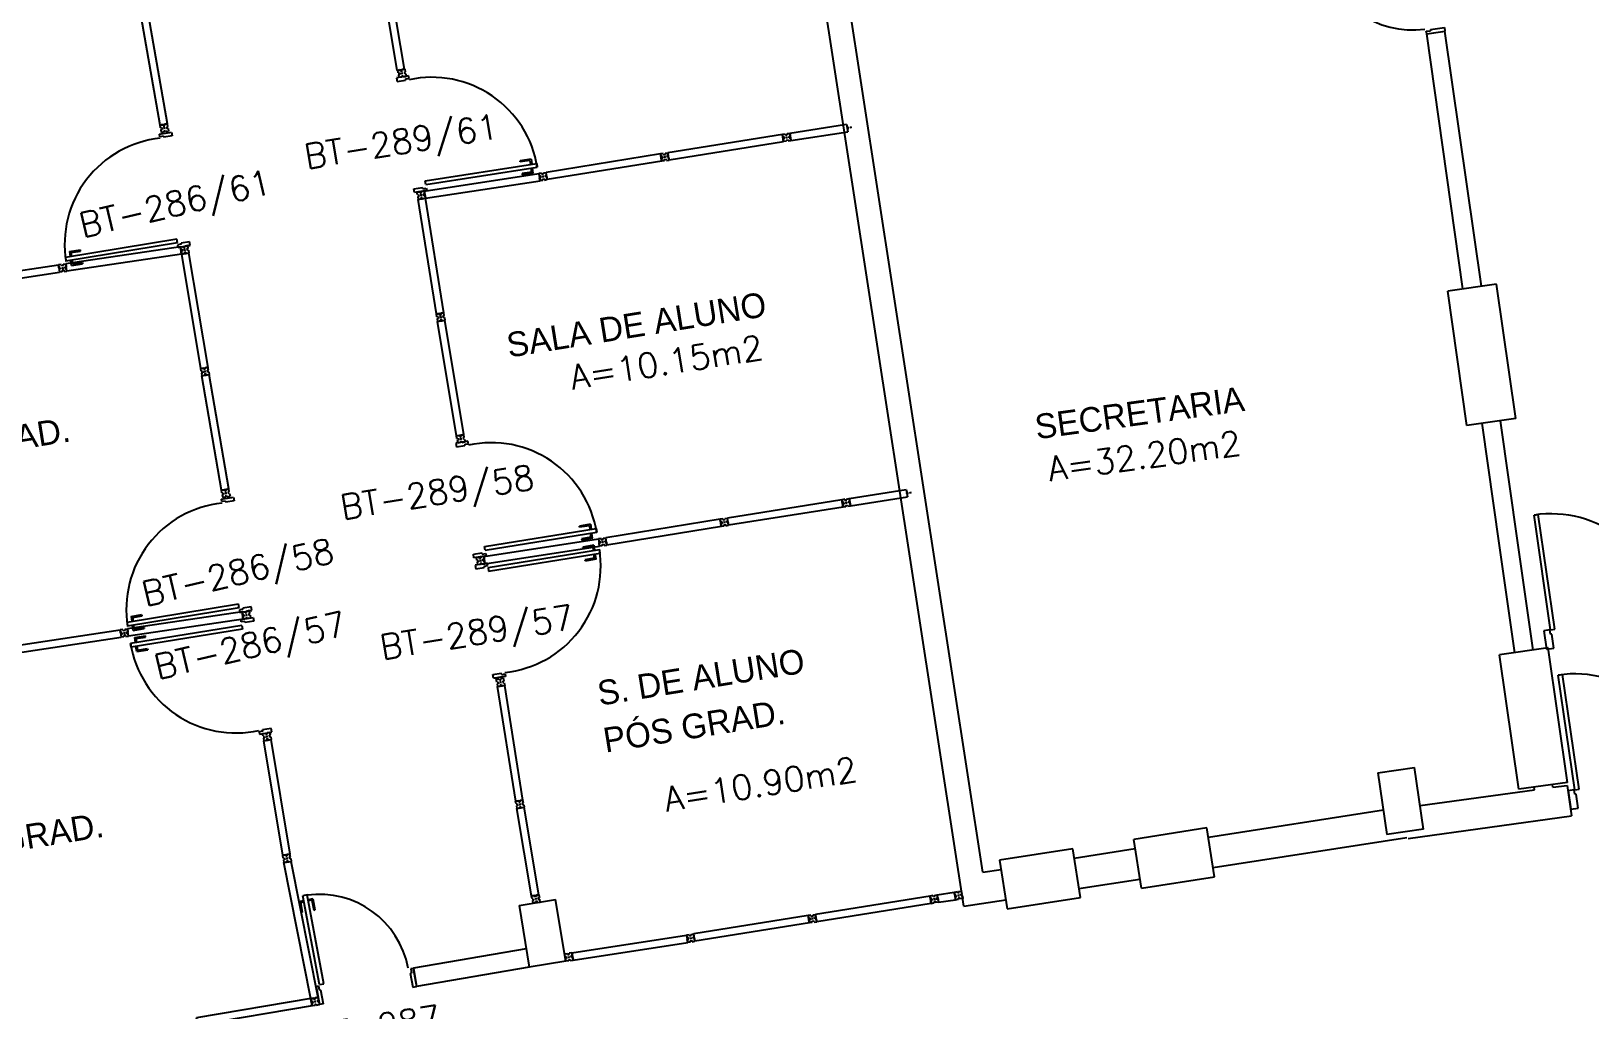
# Model space of a CAD drawing. Extents: x -165 to 137, y 302 to 416.
# Drawn here: x -83.78 to -71.15, y 384.86 to 392.79 of the extents above; entities that cross this region are included whole.
import ezdxf
from ezdxf.enums import TextEntityAlignment as Align

# ---------------------------------------------------------------- set-up
doc = ezdxf.new("R2010")
doc.units = 0
doc.header["$LTSCALE"] = 0.02
doc.header["$MEASUREMENT"] = 0
doc.layers.get('0').update_dxf_attribs({"linetype": 'CONTINUOUS'})
for name, color, linetype in [('ALV', 2, 'CONTINUOUS'), ('DIV', 2, 'CONTINUOUS'), ('ESQ', 1, 'CONTINUOUS'), ('ESTR', 3, 'CONTINUOUS'), ('TEXTO', 2, 'CONTINUOUS'), ('TEXTO-ENDEREÇO', 2, 'CONTINUOUS'), ('ÁREA', 2, 'CONTINUOUS')]:
    doc.layers.add(name, color=color, linetype=linetype)
doc.styles.add('UNB-100', font='simplex.shx', dxfattribs={"height": 0.2})
doc.styles.add('UNB-100-1', font='simplex.shx', dxfattribs={"height": 0.2})

# ---------------------------------------------------------------- blocks, each defined once
blk = doc.blocks.new('DIV-TTC')
for p, q in [((-0.0051, 0), (0.0051, 0)), ((0, -0.0051), (0, 0.0051)), ((0.0205, 0.006), (0.03, 0.006)), ((0.0205, -0.006), (0.0205, 0.006)), ((0.03, 0.03), (0.97, 0.03)), ((0.03, 0.03), (0.03, -0.03)), ((0.03, 0.009), (0.03, 0.027)), ((0.03, 0.005), (0.03, -0.005)), ((0.97, 0.03), (0.97, -0.03)), ((0.9795, 0.006), (0.97, 0.006)), ((0.97, 0.005), (0.97, -0.005)), ((0.9795, -0.006), (0.9795, 0.006)), ((1.0051, 0), (0.9949, 0)), ((0.9949, 0), (1.0051, 0)), ((1, -0.0051), (1, 0.0051)), ((0.0205, -0.006), (0.03, -0.006)), ((0.03, -0.03), (0.03, -0.009)), ((0.03, -0.009), (0.03, -0.027)), ((0.03, -0.03), (0.97, -0.03)), ((0.9795, -0.006), (0.97, -0.006))]:
    blk.add_line(p, q)
blk = doc.blocks.new('PDV2E-TTC')
at = {"layer": 'DIV', "color": 1}
for p, q in [((0.023, 0.925), (0.063, 0.925)), ((0.023, 0.925), (0.023, 0.835)), ((0.033, 0.915), (0.063, 0.915)), ((0.033, 0.915), (0.033, 0.835)), ((0.138, 0.925), (0.097, 0.925)), ((0.128, 0.915), (0.097, 0.915)), ((0.128, 0.915), (0.128, 0.835)), ((0.138, 0.925), (0.138, 0.835)), ((0.033, 0.835), (0.023, 0.835)), ((0.128, 0.835), (0.137, 0.835))]:
    blk.add_line(p, q, dxfattribs=at)
at = {"layer": 'DIV'}
for p, q in [((0.065, 0.05), (0.065, 0.965)), ((0.095, 0.965), (0.065, 0.965)), ((0.095, 0.05), (0.095, 0.965)), ((0.049, 0.05), (0.029, 0.05)), ((0.029, 0.05), (0.029, 0.035)), ((0.029, 0.035), (0.029, -0.035)), ((0.049, 0.02), (0.049, 0.05)), ((0.049, 0.02), (0.059, 0.02)), ((0.059, -0.05), (0.059, 0.02)), ((0.065, 0.05), (0.095, 0.05)), ((0.928, -0.05), (0.928, 0.02)), ((0.938, 0.02), (0.928, 0.02)), ((0.938, 0.05), (0.958, 0.05)), ((0.938, 0.02), (0.938, 0.05)), ((0.958, 0.05), (0.958, 0.035)), ((0.958, 0.035), (0.958, -0.035)), ((0.029, -0.035), (0.029, -0.05)), ((0.029, -0.05), (0.059, -0.05)), ((0.958, -0.05), (0.928, -0.05)), ((0.958, -0.035), (0.958, -0.05))]:
    blk.add_line(p, q, dxfattribs=at)
at = {"layer": 'DIV', "color": 1}
blk.add_arc((0.062, 0.1), 0.865, 356.6786, 90, dxfattribs=at)
blk = doc.blocks.new('DIVMT-TTC')
for p, q in [((-0.03, 0.03), (-0.03, 0.006)), ((-0.008, 0.03), (-0.03, 0.03)), ((-0.0185, 0.006), (-0.03, 0.006)), ((-0.0185, -0.006), (-0.0185, 0.006)), ((-0.008, 0.03), (-0.008, 0.02)), ((-0.008, 0.02), (0.008, 0.02)), ((-0.0051, 0), (0.0051, 0)), ((0.0051, 0), (-0.0051, 0)), ((-0.0051, 0), (0.0051, 0)), ((0, -0.0051), (0, 0.0051)), ((0, 0.0051), (0, -0.0051)), ((0.008, 0.03), (0.008, 0.02)), ((0.008, 0.03), (0.03, 0.03)), ((0.0205, 0.006), (0.03, 0.006)), ((0.0205, -0.006), (0.0205, 0.006)), ((0.0205, 0.006), (0.0205, -0.006)), ((0.0205, 0.006), (0.03, 0.006)), ((0.97, 0.03), (0.03, 0.03)), ((0.03, 0.006), (0.03, 0.03)), ((0.03, -0.03), (0.03, 0.03)), ((0.03, -0.005), (0.03, 0.005)), ((0.97, -0.03), (0.97, 0.03)), ((0.97, 0.03), (0.97, 0.009)), ((0.97, 0.009), (0.97, 0.027)), ((0.9795, 0.006), (0.97, 0.006)), ((0.97, -0.005), (0.97, 0.005)), ((0.9795, 0.006), (0.9795, -0.006)), ((1.0051, 0), (0.9949, 0)), ((1, 0.0051), (1, -0.0051)), ((-0.0185, -0.006), (-0.03, -0.006)), ((-0.03, -0.03), (-0.03, -0.006)), ((-0.008, -0.03), (-0.03, -0.03)), ((-0.008, -0.03), (-0.008, -0.02)), ((-0.008, -0.02), (0.008, -0.02)), ((0.008, -0.03), (0.008, -0.02)), ((0.008, -0.03), (0.03, -0.03)), ((0.0205, -0.006), (0.03, -0.006)), ((0.0205, -0.006), (0.03, -0.006)), ((0.03, -0.006), (0.03, -0.03)), ((0.97, -0.03), (0.03, -0.03)), ((0.9795, -0.006), (0.97, -0.006)), ((0.97, -0.009), (0.97, -0.027))]:
    blk.add_line(p, q)
blk = doc.blocks.new('PDV2D-TTC')
at = {"layer": 'DIV'}
for p, q in [((0.03, 0.05), (0.06, 0.05)), ((0.03, 0.035), (0.03, 0.05)), ((0.03, -0.035), (0.03, 0.035)), ((0.06, 0.05), (0.06, -0.02)), ((0.941, 0.05), (0.941, -0.02)), ((0.971, 0.05), (0.941, 0.05)), ((0.971, 0.035), (0.971, 0.05)), ((0.971, -0.035), (0.971, 0.035)), ((0.03, -0.05), (0.03, -0.035)), ((0.05, -0.05), (0.03, -0.05)), ((0.05, -0.02), (0.06, -0.02)), ((0.05, -0.02), (0.05, -0.05)), ((0.079, -0.05), (0.109, -0.05)), ((0.079, -0.05), (0.079, -0.965)), ((0.109, -0.05), (0.109, -0.965)), ((0.951, -0.02), (0.941, -0.02)), ((0.951, -0.02), (0.951, -0.05)), ((0.951, -0.05), (0.971, -0.05)), ((0.971, -0.05), (0.971, -0.035)), ((0.109, -0.965), (0.079, -0.965))]:
    blk.add_line(p, q, dxfattribs=at)
at = {"layer": 'DIV', "color": 1}
for p, q in [((0.036, -0.925), (0.036, -0.835)), ((0.046, -0.835), (0.036, -0.835)), ((0.046, -0.915), (0.046, -0.835)), ((0.141, -0.915), (0.141, -0.835)), ((0.141, -0.835), (0.151, -0.835)), ((0.151, -0.925), (0.151, -0.835)), ((0.036, -0.925), (0.076, -0.925)), ((0.046, -0.915), (0.076, -0.915)), ((0.141, -0.915), (0.111, -0.915)), ((0.151, -0.925), (0.111, -0.925))]:
    blk.add_line(p, q, dxfattribs=at)
blk.add_arc((0.076, -0.1), 0.865, 270, 3.3214, dxfattribs=at)
blk = doc.blocks.new('MTT-TTC')
for p, q in [((-0.008, 0.03), (-0.03, 0.03)), ((-0.03, 0.03), (-0.03, 0.006)), ((-0.0185, 0.006), (-0.03, 0.006)), ((-0.0185, -0.006), (-0.0185, 0.006)), ((-0.008, 0.03), (-0.008, 0.02)), ((-0.008, 0.02), (0.008, 0.02)), ((-0.0051, 0), (0.0051, 0)), ((0, -0.0051), (0, 0.0051)), ((0.008, 0.03), (0.03, 0.03)), ((0.008, 0.03), (0.008, 0.02)), ((0.0205, -0.006), (0.0205, 0.006)), ((0.0205, 0.006), (0.03, 0.006)), ((0.03, 0.006), (0.03, 0.03)), ((-0.03, -0.03), (-0.03, -0.006)), ((-0.0185, -0.006), (-0.03, -0.006)), ((-0.008, -0.03), (-0.03, -0.03)), ((-0.008, -0.02), (0.008, -0.02)), ((-0.008, -0.03), (-0.008, -0.02)), ((0.008, -0.03), (0.008, -0.02)), ((0.008, -0.03), (0.03, -0.03)), ((0.0205, -0.006), (0.03, -0.006)), ((0.03, -0.006), (0.03, -0.03))]:
    blk.add_line(p, q)
blk = doc.blocks.new('PE80-TTC')
at = {"color": 2}
for p, q in [((0.075, 0), (-0.075, 0)), ((-0.075, -0.03), (-0.075, 0)), ((0.075, 0), (0.075, -0.02)), ((0.04, -0.03), (-0.075, -0.03)), ((0.075, -0.02), (0.04, -0.02)), ((0.04, -0.03), (0.04, -0.02)), ((0.085, -0.03), (0.817, -0.03)), ((0.085, -0.03), (0.085, -0.065)), ((0.085, -0.065), (0.817, -0.065)), ((0.817, -0.065), (0.817, -0.03)), ((0.04, -0.771), (-0.075, -0.771)), ((-0.075, -0.771), (-0.075, -0.801)), ((0.075, -0.801), (-0.075, -0.801)), ((0.075, -0.802), (-0.075, -0.802)), ((0.04, -0.771), (0.04, -0.781)), ((0.075, -0.781), (0.04, -0.781)), ((0.075, -0.801), (0.075, -0.781))]:
    blk.add_line(p, q, dxfattribs=at)
at = {"color": 1}
for p, q in [((0.777, 0.01), (0.687, 0.01)), ((0.687, 0), (0.687, 0.01)), ((0.777, 0.01), (0.777, -0.03)), ((0.767, 0), (0.687, 0)), ((0.767, -0.095), (0.687, -0.095)), ((0.687, -0.095), (0.687, -0.105)), ((0.777, -0.105), (0.687, -0.105)), ((0.767, 0), (0.767, -0.03)), ((0.767, -0.095), (0.767, -0.065)), ((0.777, -0.105), (0.777, -0.065))]:
    blk.add_line(p, q, dxfattribs=at)
blk.add_arc((0.085, -0.03), 0.731, 270, 357.3429, dxfattribs=at)
blk = doc.blocks.new('PTDP-TTC')
at = {"color": 2}
for p, q in [((0.055, 1.015), (0.09, 1.015)), ((0.055, 0.075), (0.055, 1.015)), ((0.09, 0.075), (0.09, 1.015)), ((1.91, 0.075), (1.91, 1.015)), ((1.945, 1.015), (1.91, 1.015)), ((1.945, 0.075), (1.945, 1.015)), ((0.05, 0.075), (0, 0.075)), ((0, 0.075), (0, -0.075)), ((0.05, 0.04), (0.05, 0.075)), ((0.06, 0.04), (0.05, 0.04)), ((0.055, 0.075), (0.09, 0.075)), ((0.06, -0.075), (0.06, 0.04)), ((1.945, 0.075), (1.91, 0.075)), ((1.94, -0.075), (1.94, 0.04)), ((1.94, 0.04), (1.95, 0.04)), ((1.95, 0.04), (1.95, 0.075)), ((1.95, 0.075), (2, 0.075)), ((2, 0.075), (2, -0.075)), ((0, -0.075), (0.06, -0.075)), ((2, -0.075), (1.94, -0.075))]:
    blk.add_line(p, q, dxfattribs=at)
at = {"color": 1}
for centre, start, end in [((0.055, 0.075), 0, 90), ((1.945, 0.075), 90, 180)]:
    blk.add_arc(centre, 0.94, start, end, dxfattribs=at)
blk = doc.blocks.new('PD80-TTC')
at = {"color": 1}
for p, q in [((-0.777, 0.01), (-0.777, -0.03)), ((-0.777, 0.01), (-0.687, 0.01)), ((-0.687, 0), (-0.687, 0.01)), ((-0.777, -0.105), (-0.777, -0.065)), ((-0.777, -0.105), (-0.687, -0.105)), ((-0.767, 0), (-0.767, -0.03)), ((-0.767, 0), (-0.687, 0)), ((-0.767, -0.095), (-0.767, -0.065)), ((-0.767, -0.095), (-0.687, -0.095)), ((-0.687, -0.095), (-0.687, -0.105))]:
    blk.add_line(p, q, dxfattribs=at)
at = {"color": 2}
for p, q in [((-0.075, 0), (0.075, 0)), ((-0.075, 0), (-0.075, -0.02)), ((0.075, -0.03), (0.075, 0)), ((-0.817, -0.065), (-0.817, -0.03)), ((-0.085, -0.03), (-0.817, -0.03)), ((-0.085, -0.065), (-0.817, -0.065)), ((-0.085, -0.03), (-0.085, -0.065)), ((-0.075, -0.02), (-0.04, -0.02)), ((-0.04, -0.03), (-0.04, -0.02)), ((-0.04, -0.03), (0.075, -0.03)), ((-0.075, -0.781), (-0.04, -0.781)), ((-0.075, -0.801), (-0.075, -0.781)), ((-0.075, -0.801), (0.075, -0.801)), ((-0.075, -0.802), (0.075, -0.802)), ((-0.04, -0.771), (0.075, -0.771)), ((-0.04, -0.771), (-0.04, -0.781)), ((0.075, -0.771), (0.075, -0.801))]:
    blk.add_line(p, q, dxfattribs=at)
at = {"color": 1}
blk.add_arc((-0.085, -0.03), 0.731, 182.6571, 270, dxfattribs=at)

msp = doc.modelspace()

# ---------------------------------------------------------------- linework, layer by layer
at = {"layer": 'ALV'}
for p, q in [((-76.222, 385.7), (-78.569, 400.898)), ((-76.069, 385.976), (-77.451, 394.95)), ((-72.471, 392.769), (-72.323, 392.791)), ((-72.177, 390.703), (-72.471, 392.769)), ((-72.028, 390.724), (-72.323, 392.791)), ((-71.904, 390.742), (-72.3, 390.685)), ((-72.145, 389.596), (-72.3, 390.685)), ((-71.749, 389.653), (-71.904, 390.742)), ((-71.749, 389.653), (-72.145, 389.596)), ((-71.88, 388.623), (-72.021, 389.614)), ((-71.731, 388.644), (-71.873, 389.635)), ((-71.756, 387.755), (-71.88, 388.623)), ((-71.608, 387.776), (-71.731, 388.644)), ((-71.485, 387.793), (-71.881, 387.737)), ((-71.329, 386.704), (-71.485, 387.793)), ((-71.725, 386.648), (-71.881, 387.737)), ((-72.524, 386.516), (-71.598, 386.644)), ((-71.329, 386.704), (-71.725, 386.648)), ((-71.598, 386.644), (-71.601, 386.666)), ((-71.449, 386.664), (-71.452, 386.687)), ((-71.449, 386.664), (-71.332, 386.68)), ((-71.332, 386.68), (-71.298, 386.433)), ((-74.241, 386.26), (-72.822, 386.481)), ((-72.62, 386.25), (-71.298, 386.433)), ((-74.203, 386.013), (-72.631, 386.258)), ((-75.328, 386.091), (-74.834, 386.168)), ((-76.069, 385.976), (-75.921, 385.999)), ((-75.29, 385.844), (-74.796, 385.921)), ((-76.222, 385.7), (-75.883, 385.752)), ((-79.772, 385.354), (-80.685, 385.198)), ((-80.685, 385.198), (-80.66, 385.05)), ((-79.746, 385.207), (-80.66, 385.05))]:
    msp.add_line(p, q, dxfattribs=at)
at = {"layer": 'DIV'}
for p, q in [((-77.672, 391.958), (-77.694, 391.955)), ((-77.694, 391.955), (-77.69, 391.931)), ((-77.672, 391.958), (-77.67, 391.949)), ((-77.67, 391.949), (-77.654, 391.951)), ((-77.656, 391.961), (-77.634, 391.964)), ((-77.656, 391.961), (-77.654, 391.951)), ((-77.634, 391.964), (-77.173, 392.037)), ((-77.634, 391.964), (-77.625, 391.905)), ((-77.631, 391.941), (-77.634, 391.964)), ((-77.631, 391.944), (-77.634, 391.961)), ((-77.625, 391.905), (-77.164, 391.977)), ((-77.173, 392.037), (-77.164, 391.977)), ((-77.16, 392.014), (-77.17, 392.013)), ((-77.169, 392.012), (-77.168, 392.002)), ((-77.158, 392.003), (-77.168, 392.001)), ((-77.158, 392.003), (-77.16, 392.014)), ((-77.134, 392.013), (-77.144, 392.011)), ((-77.144, 392.011), (-77.134, 392.013)), ((-77.138, 392.007), (-77.14, 392.017)), ((-77.678, 391.933), (-77.69, 391.931)), ((-77.676, 391.921), (-77.688, 391.919)), ((-77.684, 391.896), (-77.688, 391.919)), ((-77.662, 391.899), (-77.684, 391.896)), ((-77.676, 391.921), (-77.678, 391.933)), ((-77.664, 391.929), (-77.654, 391.931)), ((-77.664, 391.929), (-77.654, 391.931)), ((-77.664, 391.909), (-77.648, 391.912)), ((-77.662, 391.899), (-77.664, 391.909)), ((-77.658, 391.925), (-77.66, 391.935)), ((-77.658, 391.925), (-77.66, 391.935)), ((-77.647, 391.902), (-77.648, 391.912)), ((-77.647, 391.902), (-77.625, 391.905)), ((-77.64, 391.939), (-77.631, 391.941)), ((-77.64, 391.939), (-77.631, 391.941)), ((-77.638, 391.927), (-77.64, 391.939)), ((-77.638, 391.927), (-77.64, 391.939)), ((-77.638, 391.927), (-77.629, 391.929)), ((-77.638, 391.927), (-77.629, 391.929)), ((-77.63, 391.94), (-77.629, 391.93)), ((-77.629, 391.929), (-77.625, 391.905)), ((-77.625, 391.905), (-77.628, 391.926)), ((-77.628, 391.926), (-77.625, 391.908)), ((-77.152, 389.004), (-76.691, 389.076)), ((-76.691, 389.076), (-76.681, 389.017)), ((-76.677, 389.054), (-76.687, 389.052)), ((-76.687, 389.051), (-76.685, 389.041)), ((-76.676, 389.042), (-76.685, 389.04)), ((-76.676, 389.042), (-76.677, 389.054)), ((-76.651, 389.052), (-76.661, 389.05)), ((-76.661, 389.05), (-76.651, 389.052)), ((-76.655, 389.046), (-76.657, 389.056)), ((-77.189, 388.998), (-77.211, 388.994)), ((-77.211, 388.994), (-77.207, 388.97)), ((-77.196, 388.972), (-77.207, 388.97)), ((-77.194, 388.96), (-77.205, 388.958)), ((-77.201, 388.935), (-77.205, 388.958)), ((-77.18, 388.938), (-77.201, 388.935)), ((-77.194, 388.96), (-77.196, 388.972)), ((-77.189, 388.998), (-77.188, 388.988)), ((-77.188, 388.988), (-77.172, 388.99)), ((-77.181, 388.968), (-77.171, 388.97)), ((-77.181, 388.968), (-77.171, 388.97)), ((-77.181, 388.948), (-77.165, 388.951)), ((-77.18, 388.938), (-77.181, 388.948)), ((-77.176, 388.964), (-77.177, 388.974)), ((-77.176, 388.964), (-77.177, 388.974)), ((-77.173, 389), (-77.152, 389.004)), ((-77.173, 389), (-77.172, 388.99)), ((-77.164, 388.941), (-77.165, 388.951)), ((-77.164, 388.941), (-77.142, 388.944)), ((-77.157, 388.978), (-77.148, 388.98)), ((-77.157, 388.978), (-77.148, 388.98)), ((-77.155, 388.966), (-77.157, 388.978)), ((-77.155, 388.966), (-77.157, 388.978)), ((-77.155, 388.966), (-77.146, 388.968)), ((-77.155, 388.966), (-77.146, 388.968)), ((-77.152, 389.004), (-77.142, 388.944)), ((-77.148, 388.98), (-77.152, 389.004)), ((-77.148, 388.983), (-77.151, 389.001)), ((-77.148, 388.979), (-77.146, 388.969)), ((-77.146, 388.968), (-77.142, 388.944)), ((-77.142, 388.944), (-77.145, 388.965)), ((-77.145, 388.965), (-77.143, 388.947)), ((-77.142, 388.944), (-76.681, 389.017)), ((-79.857, 386.551), (-79.833, 386.555)), ((-79.853, 386.529), (-79.857, 386.551)), ((-79.853, 386.529), (-79.843, 386.531)), ((-79.85, 386.513), (-79.84, 386.515)), ((-79.85, 386.513), (-79.847, 386.492)), ((-79.843, 386.531), (-79.84, 386.515)), ((-79.831, 386.544), (-79.833, 386.555)), ((-79.831, 386.544), (-79.819, 386.545)), ((-79.817, 386.527), (-79.827, 386.525)), ((-79.827, 386.525), (-79.817, 386.527)), ((-79.823, 386.531), (-79.821, 386.521)), ((-79.821, 386.521), (-79.823, 386.531)), ((-79.823, 386.531), (-79.821, 386.521)), ((-79.797, 386.561), (-79.821, 386.557)), ((-79.819, 386.545), (-79.821, 386.557)), ((-79.794, 386.539), (-79.804, 386.537)), ((-79.804, 386.537), (-79.801, 386.522)), ((-79.791, 386.523), (-79.801, 386.522)), ((-79.794, 386.539), (-79.797, 386.561)), ((-79.791, 386.523), (-79.787, 386.502)), ((-79.847, 386.492), (-79.787, 386.502)), ((-79.823, 386.496), (-79.847, 386.492)), ((-79.727, 385.784), (-79.847, 386.492)), ((-79.813, 386.507), (-79.825, 386.505)), ((-79.825, 386.505), (-79.813, 386.507)), ((-79.825, 386.505), (-79.823, 386.496)), ((-79.825, 386.505), (-79.823, 386.496)), ((-79.822, 386.496), (-79.812, 386.497)), ((-79.813, 386.507), (-79.811, 386.498)), ((-79.813, 386.507), (-79.811, 386.498)), ((-79.811, 386.498), (-79.787, 386.502)), ((-79.668, 385.793), (-79.787, 386.502)), ((-74.253, 386.335), (-74.846, 386.242)), ((-74.192, 385.939), (-74.253, 386.335)), ((-75.34, 386.166), (-75.933, 386.073)), ((-75.278, 385.77), (-75.34, 386.166)), ((-74.784, 385.847), (-74.846, 386.242)), ((-81.745, 386.113), (-81.722, 386.117)), ((-81.742, 386.091), (-81.745, 386.113)), ((-81.742, 386.091), (-81.732, 386.093)), ((-81.739, 386.075), (-81.729, 386.077)), ((-81.739, 386.075), (-81.735, 386.054)), ((-81.735, 386.054), (-81.676, 386.064)), ((-81.711, 386.058), (-81.735, 386.054)), ((-81.517, 384.951), (-81.735, 386.054)), ((-81.732, 386.093), (-81.729, 386.077)), ((-81.72, 386.106), (-81.722, 386.117)), ((-81.72, 386.106), (-81.708, 386.108)), ((-81.716, 386.088), (-81.706, 386.089)), ((-81.706, 386.089), (-81.716, 386.088)), ((-81.713, 386.067), (-81.701, 386.069)), ((-81.701, 386.069), (-81.713, 386.067)), ((-81.713, 386.067), (-81.711, 386.058)), ((-81.713, 386.067), (-81.711, 386.058)), ((-81.711, 386.093), (-81.71, 386.083)), ((-81.71, 386.083), (-81.711, 386.093)), ((-81.711, 386.093), (-81.71, 386.083)), ((-81.686, 386.123), (-81.71, 386.119)), ((-81.708, 386.108), (-81.71, 386.119)), ((-81.71, 386.058), (-81.701, 386.06)), ((-81.71, 386.058), (-81.701, 386.06)), ((-81.701, 386.069), (-81.7, 386.06)), ((-81.701, 386.069), (-81.7, 386.06)), ((-81.7, 386.06), (-81.676, 386.064)), ((-81.682, 386.101), (-81.692, 386.1)), ((-81.692, 386.1), (-81.69, 386.084)), ((-81.68, 386.086), (-81.69, 386.084)), ((-81.682, 386.101), (-81.686, 386.123)), ((-81.68, 386.086), (-81.676, 386.064)), ((-81.458, 384.962), (-81.676, 386.064)), ((-75.933, 386.073), (-75.871, 385.678)), ((-74.784, 385.847), (-74.192, 385.939)), ((-79.727, 385.784), (-79.668, 385.793)), ((-79.706, 385.787), (-79.724, 385.784)), ((-79.702, 385.778), (-79.703, 385.788)), ((-79.702, 385.788), (-79.692, 385.789)), ((-79.69, 385.78), (-79.702, 385.778)), ((-79.687, 385.76), (-79.697, 385.758)), ((-79.692, 385.754), (-79.693, 385.764)), ((-79.69, 385.78), (-79.691, 385.789)), ((-79.668, 385.793), (-79.688, 385.79)), ((-79.688, 385.79), (-79.671, 385.793)), ((-76.438, 385.792), (-76.301, 385.813)), ((-76.434, 385.771), (-76.432, 385.755)), ((-76.428, 385.733), (-76.291, 385.753)), ((-76.301, 385.813), (-76.291, 385.753)), ((-76.287, 385.791), (-76.297, 385.789)), ((-76.297, 385.788), (-76.295, 385.778)), ((-76.286, 385.779), (-76.295, 385.777)), ((-76.286, 385.779), (-76.287, 385.791)), ((-76.271, 385.787), (-76.261, 385.789)), ((-76.261, 385.789), (-76.271, 385.787)), ((-76.265, 385.783), (-76.267, 385.793)), ((-75.871, 385.678), (-75.278, 385.77)), ((-81.517, 384.951), (-81.458, 384.961)), ((-81.496, 384.955), (-81.514, 384.952)), ((-81.492, 384.946), (-81.493, 384.955)), ((-81.492, 384.955), (-81.482, 384.957)), ((-81.48, 384.948), (-81.492, 384.946)), ((-81.48, 384.948), (-81.481, 384.957)), ((-81.458, 384.961), (-81.478, 384.958)), ((-81.478, 384.958), (-81.461, 384.96))]:
    msp.add_line(p, q, dxfattribs=at)
at = {"layer": 'ESTR'}
for p, q in [((-72.866, 386.781), (-72.569, 386.825)), ((-72.866, 386.781), (-72.793, 386.281)), ((-72.496, 386.324), (-72.569, 386.825)), ((-72.496, 386.324), (-72.793, 386.281)), ((-79.828, 385.706), (-79.532, 385.754)), ((-79.45, 385.255), (-79.532, 385.754)), ((-79.828, 385.706), (-79.746, 385.207)), ((-79.45, 385.255), (-79.746, 385.207))]:
    msp.add_line(p, q, dxfattribs=at)

# ---------------------------------------------------------------- block references
at = {"layer": 'DIV'}
for name, p, rotation in [('DIVMT-TTC', (-80.948, 393.435), 279.5650571612301), ('DIVMT-TTC', (-82.876, 392.991), 279.8902571612305), ('PDV2D-TTC', (-80.622, 391.462), 98.96848291946192), ('MTT-TTC', (-80.777, 392.45), 278.8219343949404), ('PDV2E-TTC', (-82.539, 391.019), 99.3359712780433), ('MTT-TTC', (-82.704, 392.006), 279.4172004451871), ('DIVMT-TTC', (-78.647, 391.772), 9.06862899739207), ('DIVMT-TTC', (-79.634, 391.613), 9.153732339080443), ('DIV-TTC', (-80.622, 391.462), 8.718692030635683), ('DIVMT-TTC', (-80.622, 391.462), 279.12489865818), ('DIV-TTC', (-82.539, 391.019), 188.4889045740199), ('DIVMT-TTC', (-82.539, 391.019), 279.45009865818), ('DIVMT-TTC', (-83.528, 390.872), 188.5470613360234), ('DIVMT-TTC', (-80.464, 390.474), 279.39531715817), ('DIVMT-TTC', (-82.375, 390.033), 279.7205171581709), ('PDV2D-TTC', (-80.14, 388.501), 99.02985692709588), ('MTT-TTC', (-80.301, 389.488), 279.2172710580926), ('MTT-TTC', (-82.206, 389.047), 279.5977484896761), ('PDV2E-TTC', (-82.039, 388.061), 99.18829606965687), ('DIVMT-TTC', (-78.164, 388.812), 9.06862899739207), ('DIVMT-TTC', (-79.151, 388.652), 9.153732339080443), ('DIV-TTC', (-80.14, 388.501), 8.718692030635683), ('PDV2E-TTC', (-80.14, 388.501), 279.1435360096718), ('MTT-TTC', (-80.14, 388.501), 279.1368628688709), ('DIV-TTC', (-82.039, 388.061), 188.4889045740199), ('PDV2D-TTC', (-82.039, 388.061), 279.2367862814069), ('MTT-TTC', (-82.039, 388.061), 279.6093162296871), ('DIVMT-TTC', (-83.028, 387.914), 188.5470613360234), ('DIVMT-TTC', (-79.979, 387.514), 279.0433271370727), ('DIVMT-TTC', (-81.873, 387.075), 279.3685271370721), ('MTT-TTC', (-79.692, 385.759), 189.888941373896), ('DIVMT-TTC', (-77.45, 385.6), 9.06862899739207), ('MTT-TTC', (-76.463, 385.758), 99.54568848972146), ('MTT-TTC', (-76.266, 385.788), 99.54568848972146), ('DIVMT-TTC', (-78.437, 385.441), 9.153732339080443), ('DIV-TTC', (-79.425, 385.289), 8.718692030635683), ('MTT-TTC', (-79.425, 385.289), 279.1368628688709), ('DIV-TTC', (-81.482, 384.927), 189.5601512891346), ('MTT-TTC', (-81.482, 384.927), 280.6805629448017)]:
    msp.add_blockref(name, p, dxfattribs=dict(at, rotation=rotation))
at = {"layer": 'ESQ'}
for name, p, rotation in [('PD80-TTC', (-72.51, 393.574), 8.1116282494629), ('PTDP-TTC', (-71.511, 387.858), 8.177059231662833), ('PTDP-TTC', (-71.314, 386.561), 8.177059231662833), ('PE80-TTC', (-81.461, 384.977), 100.5274048431005)]:
    msp.add_blockref(name, p, dxfattribs=dict(at, rotation=rotation))

# ---------------------------------------------------------------- texts
at = {"layer": 'TEXTO'}
for s, rotation, p in [('SALA DE ALUNO', 9.1274, (-79.911, 390.146)), ('SECRETARIA', 7.7813, (-75.632, 389.484)), ('S. DE ALUNO PÓS GRAD.', 9.1274, (-86.669, 388.952)), ('S. DE ALUNO', 9.1274, (-79.175, 387.325)), ('PÓS GRAD.', 9.1274, (-79.128, 386.945)), ('S. DE ALUNO PÓS GRAD.', 9.1274, (-86.398, 385.748))]:
    msp.add_text(s, height=0.2, rotation=rotation, dxfattribs=at).set_placement(p)
at = {"layer": 'TEXTO-ENDEREÇO', "style": 'UNB-100-1'}
for s, rotation, p in [('BT-289/61', 9.1343, (-81.551, 391.674)), ('BT-286/61', 13.2164, (-83.367, 391.116)), ('BT-289/58', 9.1343, (-81.259, 388.832)), ('BT-286/58', 13.2164, (-82.857, 388.129)), ('BT-286/57', 13.2164, (-82.757, 387.537)), ('BT-289/57', 9.1343, (-80.938, 387.697)), ('BT-287', 9.1343, (-81.493, 384.539))]:
    msp.add_text(s, height=0.2, rotation=rotation, dxfattribs=at).set_placement(p)
at = {"layer": 'ÁREA', "style": 'UNB-100'}
for s, rotation, p in [('A=10.15m2', 9.053, (-78.617, 390.01)), ('A=32.20m2', 7.7983, (-74.746, 389.251)), ('A=10.90m2', 9.053, (-77.855, 386.591))]:
    msp.add_text(s, height=0.2, rotation=rotation, dxfattribs=at).set_placement(p, align=Align.CENTER)

doc.saveas('drawing.dxf')
